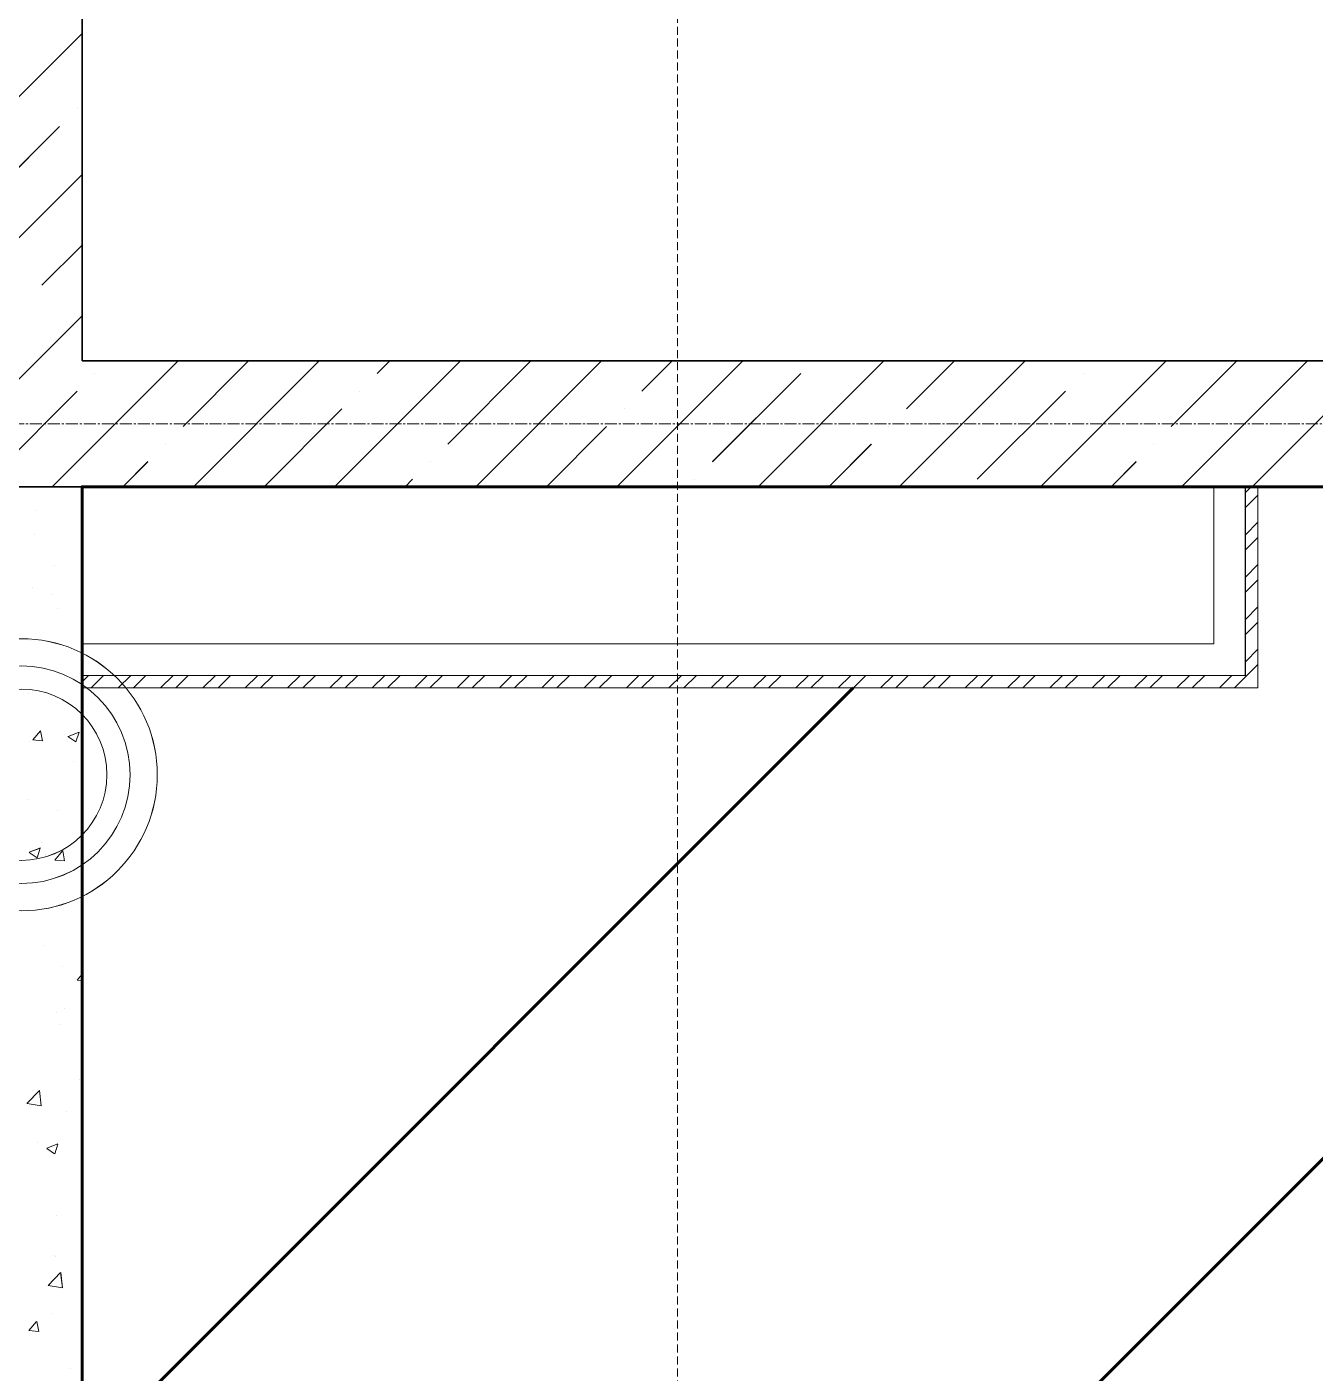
# Model space of a CAD drawing. Header units: millimetres. Extents: x 470010 to 1231400, y -134005 to 421770.
# Drawn here: x 672886 to 674935, y -4221 to -2080 of the extents above; entities that cross this region are included whole.
import ezdxf
from ezdxf.enums import TextEntityAlignment as Align

# ---------------------------------------------------------------- set-up
doc = ezdxf.new("R2010")
doc.units = ezdxf.units.MM
doc.linetypes.add('CENTER2', pattern=[28.575, 19.05, -3.175, 3.175, -3.175])
doc.linetypes.add('DASHED', pattern=[19.05, 12.7, -6.35])
doc.layers.get('Defpoints').update_dxf_attribs({"color": 140})
for name, color, linetype, lineweight in [('0) шп потолок', 3, 'Continuous', 60), ('АР_Разрезы марка', 7, 'Continuous', 13), ('АР_Стены ГКЛ', 1, 'Continuous', 15), ('АР_Стены ЖБ', 7, 'Continuous', 35), ('АР_Стены ПЕНОблок', 52, 'Continuous', 20), ('АР_Штриховка', 8, 'Continuous', 0)]:
    doc.layers.add(name, color=color, linetype=linetype, lineweight=lineweight)
doc.layers.add('АР_Делит', color=120, linetype='Continuous', lineweight=0, plot=False)
doc.layers.add('РД_Оси_100', color=7, linetype='Continuous', lineweight=0, true_color=0x525252)
doc.styles.add('style1', font='ARIALN.TTF')
pattern_1 = [(45, (602274.53, -216024.49), (-33.67596, 33.67596), [])]
pattern_2 = [(45, (-63444.083, -115658.25), (-33.67596, 33.67596), [])]

# ---------------------------------------------------------------- blocks, each defined once
blk = doc.blocks.new('СОШ_2200_АР_ОСИ_М100_28.05.24')
at = {"layer": 'РД_Оси_100', "color": 251, "linetype": 'CENTER2', "true_color": 0x636466}
blk.add_line((-5954.958, 90900), (119910, 90900), dxfattribs=at)
blk = doc.blocks.new('A$C9108343f')
at = {"layer": 'АР_Стены ГКЛ', "linetype": 'Continuous', "lineweight": 0, "true_color": 0x000000}
h = blk.add_hatch(dxfattribs=at)
h.set_pattern_fill('ANSI31', color=18, scale=15, angle=-360, style=0)
h.set_pattern_definition(pattern_2)
h.paths.add_polyline_path([(9125, 97555), (9105, 97555), (9105, 97255), (9125, 97235)], flags=0)
h = blk.add_hatch(dxfattribs=at)
h.set_pattern_fill('ANSI31', color=18, scale=15, angle=360, style=0)
h.set_pattern_definition(pattern_2)
h.paths.add_polyline_path([(9125, 97235), (9105, 97255), (7255, 97255), (7255, 97235)], flags=0)
at = {"layer": '0) шп потолок'}
blk.add_lwpolyline([(7255, 95505), (7255, 97555), (13205, 97555)], dxfattribs=at)
at = {"layer": 'АР_Делит', "color": 18, "true_color": 0x000000}
for p, q in [((7255, 97755), (7255, 107155)), ((7255, 97755), (7255, 107155)), ((11255, 97755), (7255, 97755)), ((11255, 97755), (7255, 97755))]:
    blk.add_line(p, q, dxfattribs=at)
for radius in [216.3, 173, 136.2]:
    blk.add_circle((7158.3, 97096.9), radius, dxfattribs=at)
at = {"layer": 'АР_Разрезы марка', "color": 18, "linetype": 'DASHED', "lineweight": 15, "true_color": 0x000000}
blk.add_line((8201.9, 113945.6), (8201.9, 73848.8), dxfattribs=at)
at = {"layer": 'АР_Стены ГКЛ', "color": 18, "linetype": 'Continuous', "lineweight": 5, "true_color": 0x000000}
for p, q in [((9105, 97555), (9055, 97555)), ((9055, 97555), (9055, 97305)), ((9105, 97255), (9105, 97555)), ((9125, 97555), (9105, 97555)), ((9105, 97555), (9105, 97255)), ((9125, 97235), (9125, 97555)), ((9055, 97305), (7255, 97305)), ((7255, 97305), (7255, 97255)), ((7255, 97255), (9105, 97255)), ((9105, 97255), (7255, 97255)), ((7255, 97255), (7255, 97235)), ((7255, 97235), (9125, 97235))]:
    blk.add_line(p, q, dxfattribs=at)
at = {"layer": 'АР_Стены ЖБ', "color": 18, "linetype": 'Continuous', "lineweight": 35, "true_color": 0x000000}
for p, q in [((7255, 97755), (7255, 107155)), ((11255, 97755), (7255, 97755)), ((7055, 97555), (11455, 97555))]:
    blk.add_line(p, q, dxfattribs=at)
at = {"layer": 'АР_Стены ПЕНОблок', "color": 18, "linetype": 'Continuous', "lineweight": 20, "true_color": 0x000000}
for p, q in [((7255, 97555), (7055, 97555)), ((7255, 21355), (7255, 97555))]:
    blk.add_line(p, q, dxfattribs=at)
at = {"layer": 'АР_Штриховка', "color": 18, "linetype": 'Continuous', "lineweight": 5, "true_color": 0x000000}
for p, q in [((7055, 98075.9), (7255, 98275.9)), ((7247.4, 98156), (7247.4, 98156)), ((7079, 97987.7), (7219.3, 98128)), ((7055, 97851.4), (7255, 98051.4)), ((7191.2, 97875.4), (7255, 97939.1)), ((7055, 97626.9), (7255, 97826.9)), ((7207.6, 97555), (7407.6, 97755)), ((7415.8, 97650.9), (7519.9, 97755)), ((7432.1, 97555), (7632.1, 97755)), ((7656.6, 97555), (7856.6, 97755)), ((7724.4, 97735.1), (7744.4, 97755)), ((7836.7, 97622.8), (7968.9, 97755)), ((7881.1, 97555), (8081.1, 97755)), ((8105.6, 97555), (8305.6, 97755)), ((8145.4, 97707), (8193.4, 97755)), ((8330.1, 97555), (8530.1, 97755)), ((8554.6, 97555), (8754.6, 97755)), ((8566.3, 97679), (8642.4, 97755)), ((8779.1, 97555), (8979.1, 97755)), ((8987.3, 97650.9), (9091.4, 97755)), ((9003.7, 97555), (9203.7, 97755)), ((7275.4, 97735.1), (7275.4, 97735.1)), ((8257.6, 97594.8), (8398, 97735.1)), ((8847, 97735.1), (8847, 97735.1)), ((7107.1, 97566.7), (7247.4, 97707)), ((7696.4, 97707), (7696.4, 97707)), ((8678.6, 97566.7), (8818.9, 97707)), ((7544.4, 97555), (7668.3, 97679)), ((8117.3, 97679), (8117.3, 97679)), ((9115.9, 97555), (9239.9, 97679)), ((7993.4, 97555), (8089.3, 97650.9)), ((8538.3, 97650.9), (8538.3, 97650.9)), ((7387.7, 97622.8), (7387.7, 97622.8)), ((8442.4, 97555), (8510.2, 97622.8)), ((8959.2, 97622.8), (8959.2, 97622.8)), ((7319.9, 97555), (7359.6, 97594.8)), ((7808.6, 97594.8), (7808.6, 97594.8)), ((8891.4, 97555), (8931.2, 97594.8)), ((7768.9, 97555), (7780.6, 97566.7)), ((8229.6, 97566.7), (8229.6, 97566.7))]:
    blk.add_line(p, q, dxfattribs=at)
at = {"layer": 'АР_Штриховка', "color": 18, "linetype": 'Continuous', "lineweight": 0, "true_color": 0x000000}
for p, q in [((7182.1, 97516.7), (7182.1, 97516.7)), ((7179.6, 97479.1), (7179.6, 97479.1)), ((7211.4, 97429.2), (7211.4, 97429.2)), ((7176.5, 97394.6), (7176.5, 97394.6)), ((7205.7, 97383.2), (7205.7, 97383.2)), ((7215.9, 97361.7), (7215.9, 97361.7)), ((7173.4, 97310), (7173.4, 97310)), ((7238.2, 97249.9), (7238.2, 97249.9)), ((7170.3, 97225.5), (7170.3, 97225.5)), ((7176.5, 97152.3), (7188.8, 97166.9)), ((7192, 97151), (7189.1, 97167)), ((7171.4, 97149.7), (7171.4, 97149.7)), ((7176.5, 97152.3), (7191.7, 97151)), ((7232.6, 97157.6), (7245.2, 97149.1)), ((7232.7, 97157.8), (7250.5, 97164.6)), ((7235, 97158.1), (7235, 97158.1)), ((7245.2, 97149.1), (7250.4, 97164.5)), ((7241.3, 97118.6), (7241.3, 97118.6)), ((7168.2, 97057.9), (7168.2, 97057.9)), ((7215.2, 97040), (7215.2, 97040)), ((7170.8, 96973.4), (7183.4, 96964.9)), ((7170.9, 96973.6), (7188.7, 96980.4)), ((7183.4, 96964.9), (7188.6, 96980.3)), ((7190.7, 96989.4), (7190.7, 96989.4)), ((7211.8, 96961.3), (7224, 96975.9)), ((7227.3, 96960), (7224.3, 96975.9)), ((7197.5, 96970.4), (7197.5, 96970.4)), ((7211.8, 96961.3), (7227, 96959.9)), ((7194.8, 96825.5), (7194.8, 96825.5)), ((7224.3, 96791.2), (7224.3, 96791.2)), ((7247, 96770.2), (7255, 96779.7)), ((7247, 96770.2), (7255, 96769.5)), ((7214.4, 96718.4), (7214.4, 96718.4)), ((7226.3, 96724.8), (7226.3, 96724.8)), ((7221.1, 96699.4), (7221.1, 96699.4)), ((7250.5, 96611.8), (7250.5, 96611.8)), ((7167.4, 96574.1), (7187.2, 96594.8)), ((7176.9, 96595), (7176.9, 96595)), ((7190.1, 96570.6), (7187.3, 96594.8)), ((7167.5, 96574), (7190.1, 96570.5)), ((7230.4, 96560.9), (7230.4, 96560.9)), ((7183.6, 96511.7), (7183.6, 96511.7)), ((7198.8, 96502.8), (7211.4, 96494.3)), ((7198.9, 96503), (7216.7, 96509.8)), ((7211.5, 96494.3), (7216.6, 96509.6)), ((7213.7, 96396.8), (7213.7, 96396.8)), ((7210.4, 96332.4), (7210.4, 96332.4)), ((7212.5, 96330.4), (7212.5, 96330.4)), ((7201.1, 96284.7), (7220.9, 96305.3)), ((7223.8, 96281.2), (7221, 96305.3)), ((7201.1, 96284.5), (7223.7, 96281)), ((7170.6, 96213), (7182.8, 96227.6)), ((7186.1, 96211.7), (7183.1, 96227.6)), ((7207.2, 96240.6), (7207.2, 96240.6)), ((7170.6, 96213), (7185.7, 96211.6)), ((7236.6, 96153.1), (7236.6, 96153.1))]:
    blk.add_line(p, q, dxfattribs=at)
at = {"layer": 'РД_Оси_100'}
blk.add_blockref('СОШ_2200_АР_ОСИ_М100_28.05.24', (7155, 6755), dxfattribs=at)
at = {"layer": 'Defpoints', "color": 18, "true_color": 0x000000, "style": 'style1'}
for p in [(143949.3, 316089.1), (143975, 281639.5), (143890.4, 273244.7), (143840, 264276.8), (143967.8, 254892.4), (12252, 104178.1), (12382.6, 96023.1)]:
    blk.add_attdef('АР-ПОМЕЩЕНИЕ:НАИМЕНОВАНИЕ', text='', height=100, dxfattribs=at).set_placement(p, align=Align.MIDDLE)
at = {"layer": 'Defpoints', "color": 18, "true_color": 0x000000, "style": 'style1', "flags": 8}
for p in [(143951.3, 279099.1), (143848.3, 269251.1), (143875.3, 260094.2), (144049.7, 250824.7), (163419.3, 238153.4), (155897.5, 237966), (183037.2, 237966), (143342.9, 237876.2)]:
    blk.add_attdef('АР-ПОМЕЩЕНИЕ:НАИМЕНОВАНИЕ', text='', height=100, dxfattribs=at).set_placement(p, align=Align.MIDDLE)

msp = doc.modelspace()

# ---------------------------------------------------------------- hatches: boundary and pattern name
at = {"layer": '0) шп потолок'}
h = msp.add_hatch(dxfattribs=at)
h.set_pattern_fill('ANSI31', color=3, scale=333)
h.paths.add_polyline_path([(692573.57, -5368.49), (692340.917, -5368.49), (692340.917, -4949.182), (692340.917, -4948.816), (692557.589, -4948.816), (692557.589, -3260.628), (692340.917, -3260.628), (692340.917, -2811.242), (691447.991, -2811.242), (691423.57, -2835.663), (691423.57, -3061.242), (690923.57, -3061.242), (690923.57, -2811.242), (685723.57, -2811.242), (685723.57, -3061.242), (685223.57, -3061.242), (685223.57, -2811.242), (679436.899, -2811.242), (679423.57, -2824.571), (679423.57, -3061.242), (678923.57, -3061.242), (678923.57, -2811.242), (674843.57, -2811.242), (674843.57, -3131.242), (672973.57, -3131.242), (672973.57, -4861.242), (673273.57, -4861.242), (673273.57, -4948.816), (678973.57, -4948.816), (678973.57, -4911.242), (679373.57, -4911.242), (685273.57, -4937.019), (685273.57, -4911.242), (685673.57, -4911.242), (687973.686, -4948.816), (687973.686, -5011.242), (687973.944, -5011.242), (687973.944, -8731.242), (690973.57, -8731.242), (690973.57, -6211.242), (692573.57, -6211.242)])
at = {"layer": 'АР_Стены ГКЛ', "linetype": 'Continuous', "lineweight": 0, "true_color": 0x000000}
h = msp.add_hatch(dxfattribs=at)
h.set_pattern_fill('ANSI31', color=18, scale=15, angle=-360, style=0)
h.set_pattern_definition(pattern_1)
h.paths.add_polyline_path([(674843.57, -2811.242), (674823.57, -2811.242), (674823.57, -3111.242), (674843.57, -3131.242)], flags=0)
h = msp.add_hatch(dxfattribs=at)
h.set_pattern_fill('ANSI31', color=18, scale=15, angle=360, style=0)
h.set_pattern_definition(pattern_1)
h.paths.add_polyline_path([(674843.57, -3131.242), (674823.57, -3111.242), (672973.57, -3111.242), (672973.57, -3131.242)], flags=0)

# ---------------------------------------------------------------- linework, layer by layer
at = {"layer": '0) шп потолок'}
msp.add_lwpolyline([(672973.57, -4861.242), (672973.57, -2811.242), (678923.57, -2811.242)], dxfattribs=at)
at = {"layer": 'АР_Делит', "color": 18, "true_color": 0x000000}
for p, q in [((672973.57, -2611.242), (672973.57, 6788.758)), ((672973.57, -2611.242), (672973.57, 6788.758)), ((676973.57, -2611.242), (672973.57, -2611.242)), ((676973.57, -2611.242), (672973.57, -2611.242))]:
    msp.add_line(p, q, dxfattribs=at)
for radius in [216.336, 173.036, 136.212]:
    msp.add_circle((672876.957, -3269.322), radius, dxfattribs=at)
at = {"layer": 'АР_Стены ГКЛ', "color": 18, "linetype": 'Continuous', "lineweight": 5, "true_color": 0x000000}
for p, q in [((674823.57, -2811.242), (674773.57, -2811.242)), ((674773.57, -2811.242), (674773.57, -3061.242)), ((674823.57, -3111.242), (674823.57, -2811.242)), ((674843.57, -2811.242), (674823.57, -2811.242)), ((674823.57, -2811.242), (674823.57, -3111.242)), ((674843.57, -3131.242), (674843.57, -2811.242)), ((674773.57, -3061.242), (672973.57, -3061.242)), ((672973.57, -3061.242), (672973.57, -3111.242)), ((672973.57, -3111.242), (674823.57, -3111.242)), ((674823.57, -3111.242), (672973.57, -3111.242)), ((672973.57, -3111.242), (672973.57, -3131.242)), ((672973.57, -3131.242), (674843.57, -3131.242))]:
    msp.add_line(p, q, dxfattribs=at)
at = {"layer": 'АР_Стены ЖБ', "color": 18, "linetype": 'Continuous', "lineweight": 35, "true_color": 0x000000}
for p, q in [((672973.57, -2611.242), (672973.57, 6788.758)), ((676973.567, -2611.242), (672973.57, -2611.242)), ((672773.57, -2811.242), (677173.567, -2811.242))]:
    msp.add_line(p, q, dxfattribs=at)
at = {"layer": 'АР_Стены ПЕНОблок', "color": 18, "linetype": 'Continuous', "lineweight": 20, "true_color": 0x000000}
for p, q in [((672973.57, -2811.242), (672773.57, -2811.242)), ((672973.57, -79011.242), (672973.57, -2811.242))]:
    msp.add_line(p, q, dxfattribs=at)
at = {"layer": 'АР_Штриховка', "color": 18, "linetype": 'Continuous', "lineweight": 5, "true_color": 0x000000}
for p, q in [((672773.57, -2290.366), (672973.57, -2090.366)), ((672797.603, -2378.586), (672937.92, -2238.27)), ((672773.57, -2514.872), (672973.57, -2314.872)), ((672909.856, -2490.839), (672973.57, -2427.126)), ((672773.57, -2739.379), (672973.57, -2539.379)), ((672926.213, -2811.242), (673126.213, -2611.242)), ((673134.363, -2715.346), (673238.466, -2611.242)), ((673150.719, -2811.242), (673350.719, -2611.242)), ((673375.226, -2811.242), (673575.226, -2611.242)), ((673443.059, -2631.156), (673462.973, -2611.242)), ((673555.312, -2743.409), (673687.479, -2611.242)), ((673599.732, -2811.242), (673799.732, -2611.242)), ((673824.238, -2811.242), (674024.238, -2611.242)), ((673864.008, -2659.219), (673911.985, -2611.242)), ((674048.745, -2811.242), (674248.745, -2611.242)), ((674273.251, -2811.242), (674473.251, -2611.242)), ((674284.958, -2687.282), (674360.998, -2611.242)), ((674497.758, -2811.242), (674697.758, -2611.242)), ((674705.907, -2715.346), (674810.011, -2611.242)), ((674722.264, -2811.242), (674922.264, -2611.242)), ((673976.262, -2771.472), (674116.578, -2631.156)), ((672825.666, -2799.536), (672965.983, -2659.219)), ((674397.211, -2799.536), (674537.528, -2659.219)), ((673262.973, -2811.242), (673386.932, -2687.282)), ((674834.517, -2811.242), (674958.477, -2687.282)), ((673711.985, -2811.242), (673807.882, -2715.346)), ((674160.998, -2811.242), (674228.831, -2743.409)), ((673038.466, -2811.242), (673078.236, -2771.472)), ((674610.011, -2811.242), (674649.781, -2771.472)), ((673487.479, -2811.242), (673499.186, -2799.536))]:
    msp.add_line(p, q, dxfattribs=at)
at = {"layer": 'АР_Штриховка', "color": 18, "linetype": 'Continuous', "lineweight": 0, "true_color": 0x000000}
for p, q in [((672895.145, -3213.927), (672907.39, -3199.333)), ((672910.634, -3215.203), (672907.697, -3199.282)), ((672951.21, -3208.606), (672963.845, -3217.128)), ((672951.286, -3208.439), (672969.071, -3201.612)), ((672963.862, -3217.134), (672969.012, -3201.785)), ((672895.145, -3213.931), (672910.327, -3215.259)), ((672889.408, -3392.794), (672902.043, -3401.316)), ((672889.484, -3392.627), (672907.269, -3385.8)), ((672902.06, -3401.322), (672907.21, -3385.973)), ((672930.389, -3404.983), (672942.634, -3390.39)), ((672945.877, -3406.26), (672942.94, -3390.339)), ((672930.388, -3404.988), (672945.57, -3406.316)), ((672965.632, -3596.04), (672973.57, -3586.58)), ((672965.632, -3596.045), (672973.57, -3596.739)), ((672886.024, -3792.11), (672905.808, -3771.491)), ((672908.699, -3795.604), (672905.893, -3771.481)), ((672886.087, -3792.244), (672908.677, -3795.747)), ((672917.419, -3863.435), (672930.053, -3871.957)), ((672917.494, -3863.268), (672935.279, -3856.441)), ((672930.07, -3871.963), (672935.22, -3856.614)), ((672919.699, -4081.578), (672939.482, -4060.96)), ((672942.374, -4085.072), (672939.568, -4060.95)), ((672919.762, -4081.712), (672942.352, -4085.215)), ((672889.178, -4153.272), (672901.423, -4138.679)), ((672904.664, -4154.549), (672901.727, -4138.627)), ((672889.177, -4153.276), (672904.359, -4154.605))]:
    msp.add_line(p, q, dxfattribs=at)

# ---------------------------------------------------------------- block references
msp.add_blockref('A$C9108343f', (665718.612, -100366.242))
at = {"layer": 'РД_Оси_100'}
msp.add_blockref('СОШ_2200_АР_ОСИ_М100_28.05.24', (672873.57, -93611.242), dxfattribs=at)

doc.saveas('drawing.dxf')
